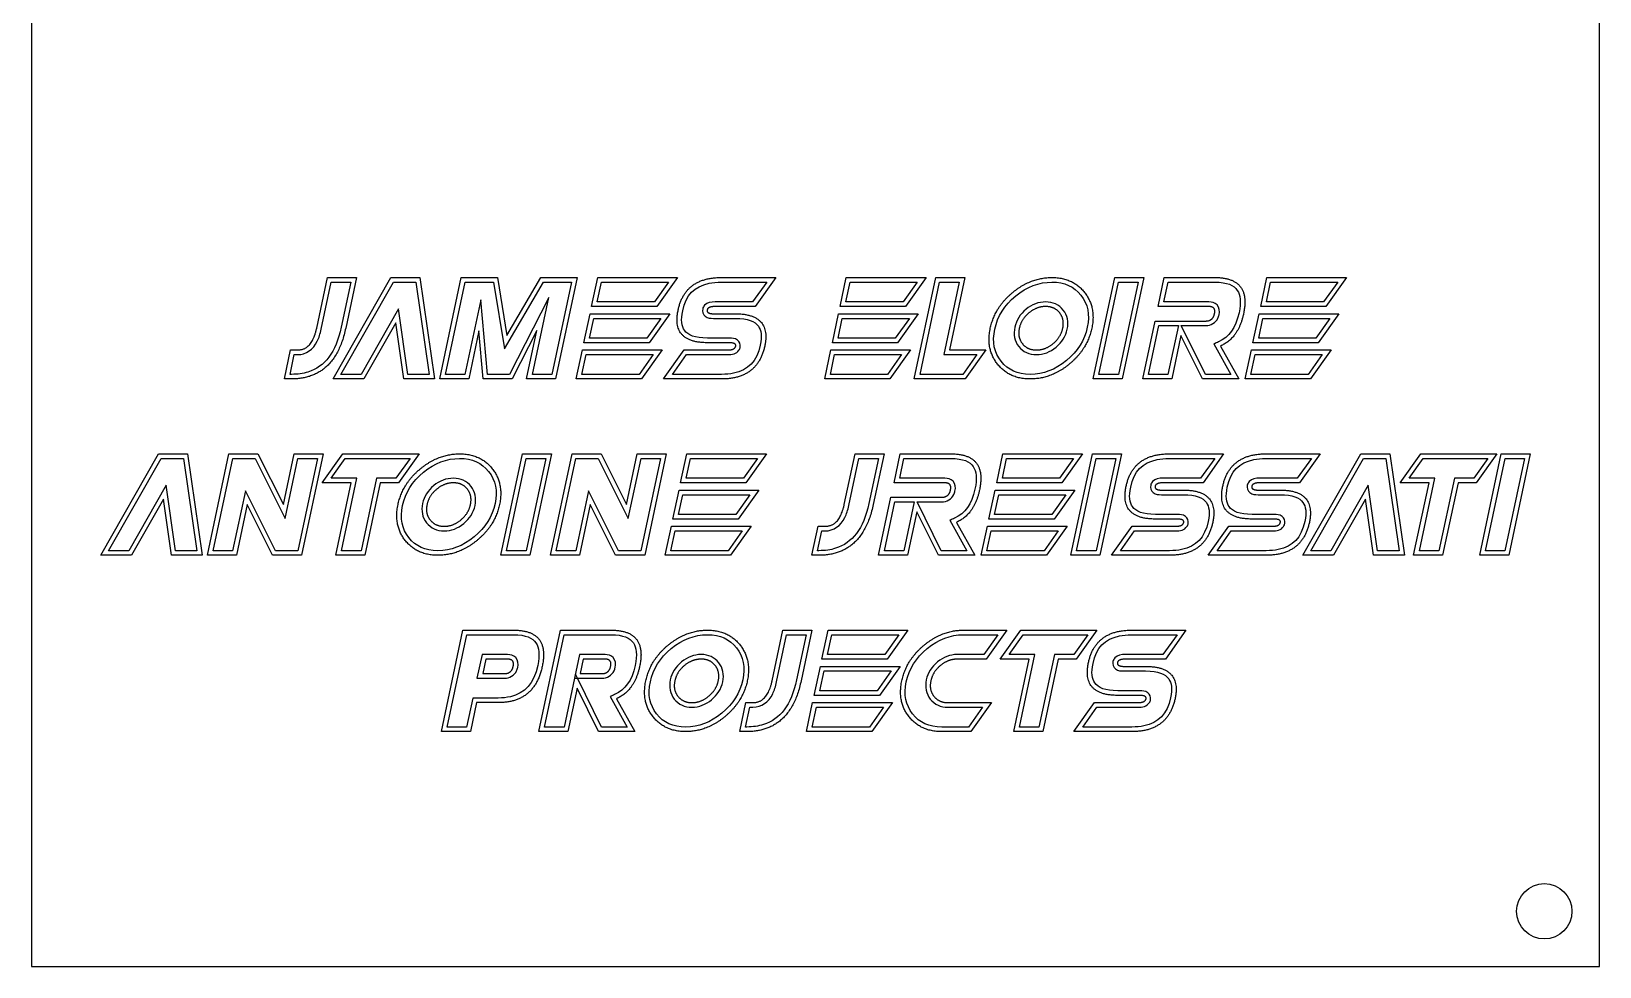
# Model space of a CAD drawing. Header units: millimetres. Extents: x -42 to 42, y -99 to 99.
# Drawn here: x -42.5 to 42.5, y -99 to -48.3 of the extents above; entities that cross this region are included whole.
import ezdxf

# ---------------------------------------------------------------- set-up
doc = ezdxf.new("R2010")
doc.units = ezdxf.units.MM
doc.layers.get('0').update_dxf_attribs({"linetype": 'CONTINUOUS'})

msp = doc.modelspace()

# ---------------------------------------------------------------- linework, layer by layer
for p, q in [((-27.035, -64.392), (-26.449, -61.642)), ((-26.79, -64.445), (-26.247, -61.892)), ((-26.449, -61.642), (-24.878, -61.642)), ((-26.247, -61.892), (-25.187, -61.892)), ((-25.187, -61.892), (-25.708, -64.34)), ((-24.878, -61.642), (-25.463, -64.392)), ((-5.105, -61.642), (-2.158, -61.642)), ((-5.105, -61.892), (-2.644, -61.892)), ((-2.644, -61.892), (-3.407, -62.964)), ((-2.158, -61.642), (-3.278, -63.214)), ((18.572, -63.214), (18.905, -61.642)), ((18.88, -62.964), (19.108, -61.892)), ((18.905, -61.642), (21.655, -61.642)), ((19.108, -61.892), (21.655, -61.892)), ((-5.525, -63.607), (-4.347, -63.607)), ((-3.407, -62.964), (-5.439, -62.964)), ((-3.278, -63.214), (-5.439, -63.214)), ((21.322, -63.214), (18.572, -63.214)), ((21.322, -62.964), (18.88, -62.964)), ((-5.525, -63.857), (-4.347, -63.857)), ((17.735, -67.142), (18.403, -64)), ((18.403, -64), (21.153, -64)), ((21.131, -66.892), (19.823, -64.25)), ((19.823, -64.25), (21.153, -64.25)), ((-4.681, -64.928), (-5.859, -64.928)), ((-4.681, -65.178), (-5.859, -65.178)), ((19.809, -64.785), (19.306, -67.142)), ((20.976, -67.142), (19.809, -64.785)), ((21.595, -65.241), (22.515, -66.892)), ((21.946, -65.359), (22.94, -67.142)), ((-28.787, -67.142), (-28.453, -65.571)), ((-28.478, -66.892), (-28.251, -65.821)), ((-28.453, -65.571), (-28.072, -65.571)), ((-28.251, -65.821), (-28.072, -65.821)), ((-8.24, -67.142), (-7.12, -65.571)), ((-7.755, -66.892), (-6.991, -65.821)), ((-7.12, -65.571), (-4.763, -65.571)), ((-6.991, -65.821), (-4.763, -65.821)), ((-28.406, -67.142), (-28.787, -67.142)), ((-28.406, -66.892), (-28.478, -66.892)), ((-5.097, -67.142), (-8.24, -67.142)), ((-5.097, -66.892), (-7.755, -66.892)), ((19.306, -67.142), (17.735, -67.142)), ((22.94, -67.142), (20.976, -67.142)), ((22.515, -66.892), (21.131, -66.892)), ((1.56, -73.951), (2.145, -71.201)), ((2.145, -71.201), (3.716, -71.201)), ((3.716, -71.201), (3.131, -73.951)), ((4.26, -72.772), (4.594, -71.201)), ((4.594, -71.201), (7.344, -71.201)), ((19.176, -71.201), (22.122, -71.201)), ((22.122, -71.201), (21.003, -72.772)), ((24.414, -71.201), (27.36, -71.201)), ((27.36, -71.201), (26.241, -72.772)), ((1.804, -74.003), (2.347, -71.451)), ((2.347, -71.451), (3.408, -71.451)), ((3.408, -71.451), (2.887, -73.899)), ((4.568, -72.522), (4.796, -71.451)), ((4.796, -71.451), (7.344, -71.451)), ((19.176, -71.451), (21.637, -71.451)), ((21.637, -71.451), (20.874, -72.522)), ((24.414, -71.451), (26.875, -71.451)), ((26.875, -71.451), (26.112, -72.522)), ((7.01, -72.772), (4.26, -72.772)), ((7.01, -72.522), (4.568, -72.522)), ((20.874, -72.522), (18.842, -72.522)), ((21.003, -72.772), (18.842, -72.772)), ((26.112, -72.522), (24.08, -72.522)), ((26.241, -72.772), (24.08, -72.772)), ((3.423, -76.701), (4.091, -73.558)), ((4.091, -73.558), (6.841, -73.558)), ((5.511, -73.808), (6.841, -73.808)), ((6.819, -76.451), (5.511, -73.808)), ((18.756, -73.165), (19.934, -73.165)), ((18.756, -73.415), (19.934, -73.415)), ((23.994, -73.165), (25.172, -73.165)), ((23.994, -73.415), (25.172, -73.415)), ((5.497, -74.343), (4.994, -76.701)), ((6.664, -76.701), (5.497, -74.343)), ((7.283, -74.8), (8.203, -76.451)), ((19.6, -74.486), (18.422, -74.486)), ((19.6, -74.736), (18.422, -74.736)), ((24.838, -74.486), (23.66, -74.486)), ((24.838, -74.736), (23.66, -74.736)), ((-0.192, -76.701), (0.141, -75.129)), ((0.116, -76.451), (0.344, -75.379)), ((0.141, -75.129), (0.523, -75.129)), ((0.344, -75.379), (0.523, -75.379)), ((7.634, -74.917), (8.628, -76.701)), ((16.041, -76.701), (17.161, -75.129)), ((16.526, -76.451), (17.289, -75.379)), ((17.161, -75.129), (19.518, -75.129)), ((17.289, -75.379), (19.518, -75.379)), ((21.279, -76.701), (22.399, -75.129)), ((21.764, -76.451), (22.527, -75.379)), ((22.399, -75.129), (24.756, -75.129)), ((22.527, -75.379), (24.756, -75.379)), ((0.189, -76.451), (0.116, -76.451)), ((8.203, -76.451), (6.819, -76.451)), ((19.184, -76.451), (16.526, -76.451)), ((24.422, -76.451), (21.764, -76.451)), ((0.189, -76.701), (-0.192, -76.701)), ((4.994, -76.701), (3.423, -76.701)), ((8.628, -76.701), (6.664, -76.701)), ((19.184, -76.701), (16.041, -76.701)), ((24.422, -76.701), (21.279, -76.701)), ((-20.277, -86.259), (-19.107, -80.759)), ((-19.969, -86.009), (-18.904, -81.009)), ((-19.107, -80.759), (-16.357, -80.759)), ((-18.904, -81.009), (-16.357, -81.009)), ((-14.996, -86.259), (-13.826, -80.759)), ((-14.687, -86.009), (-13.623, -81.009)), ((-13.826, -80.759), (-11.076, -80.759)), ((-13.623, -81.009), (-11.076, -81.009)), ((-2.352, -83.509), (-1.766, -80.759)), ((-2.107, -83.561), (-1.564, -81.009)), ((-1.766, -80.759), (-0.195, -80.759)), ((-1.564, -81.009), (-0.504, -81.009)), ((-0.504, -81.009), (-1.025, -83.457)), ((-0.195, -80.759), (-0.78, -83.509)), ((8.014, -80.759), (10.371, -80.759)), ((8.014, -81.009), (9.886, -81.009)), ((9.886, -81.009), (9.123, -82.08)), ((10.371, -80.759), (9.252, -82.33)), ((17.135, -80.759), (20.081, -80.759)), ((17.135, -81.009), (19.596, -81.009)), ((19.596, -81.009), (18.832, -82.08)), ((20.081, -80.759), (18.961, -82.33)), ((-18.071, -82.08), (-18.348, -83.366)), ((-16.691, -82.08), (-18.071, -82.08)), ((-17.869, -82.33), (-18.038, -83.116)), ((-16.691, -82.33), (-17.869, -82.33)), ((-12.79, -82.08), (-13.066, -83.366)), ((-11.409, -82.08), (-12.79, -82.08)), ((-12.588, -82.33), (-12.757, -83.116)), ((-11.409, -82.33), (-12.588, -82.33)), ((9.123, -82.08), (7.68, -82.08)), ((9.252, -82.33), (7.68, -82.33)), ((18.832, -82.08), (16.801, -82.08)), ((18.961, -82.33), (16.801, -82.33)), ((-18.038, -83.116), (-16.86, -83.116)), ((-12.757, -83.116), (-11.578, -83.116)), ((16.714, -82.723), (17.893, -82.723)), ((16.714, -82.973), (17.893, -82.973)), ((-18.348, -83.366), (-16.86, -83.366)), ((-13.063, -83.366), (-13.627, -86.009)), ((-12.922, -83.902), (-13.425, -86.259)), ((-13.066, -83.366), (-13.063, -83.366)), ((-11.755, -86.259), (-12.922, -83.902)), ((-12.908, -83.366), (-11.578, -83.366)), ((-11.6, -86.009), (-12.908, -83.366)), ((17.559, -84.045), (16.38, -84.045)), ((-18.574, -84.437), (-18.908, -86.009)), ((-18.372, -84.687), (-18.706, -86.259)), ((-17.193, -84.437), (-18.574, -84.437)), ((-17.193, -84.687), (-18.372, -84.687)), ((-11.136, -84.358), (-10.216, -86.009)), ((-10.785, -84.475), (-9.791, -86.259)), ((-4.104, -86.259), (-3.77, -84.687)), ((-3.795, -86.009), (-3.568, -84.937)), ((-3.77, -84.687), (-3.389, -84.687)), ((-3.568, -84.937), (-3.389, -84.937)), ((7.177, -84.687), (9.534, -84.687)), ((7.177, -84.937), (9.049, -84.937)), ((9.049, -84.937), (8.286, -86.009)), ((9.534, -84.687), (8.415, -86.259)), ((14, -86.259), (15.119, -84.687)), ((14.485, -86.009), (15.248, -84.937)), ((15.119, -84.687), (17.476, -84.687)), ((15.248, -84.937), (17.476, -84.937)), ((17.559, -84.295), (16.38, -84.295)), ((-18.706, -86.259), (-20.277, -86.259)), ((-18.908, -86.009), (-19.969, -86.009)), ((-13.425, -86.259), (-14.996, -86.259)), ((-13.627, -86.009), (-14.687, -86.009)), ((-9.791, -86.259), (-11.755, -86.259)), ((-10.216, -86.009), (-11.6, -86.009)), ((-3.723, -86.259), (-4.104, -86.259)), ((-3.723, -86.009), (-3.795, -86.009)), ((8.286, -86.009), (6.843, -86.009)), ((8.415, -86.259), (6.843, -86.259)), ((17.142, -86.259), (14, -86.259)), ((17.142, -86.009), (14.485, -86.009))]:
    msp.add_line(p, q)
for points in [[(42.5, 99), (-42.5, 99), (-42.5, -99), (42.5, -99)], [(-23.015, -61.642), (-21.443, -61.642), (-20.65, -67.142), (-22.319, -67.142), (-22.752, -64.098), (-24.48, -67.142), (-26.15, -67.142)], [(-21.66, -61.892), (-20.938, -66.892), (-22.102, -66.892), (-22.607, -63.337), (-24.626, -66.892), (-25.72, -66.892), (-22.87, -61.892)], [(-12.913, -61.642), (-14.084, -67.142), (-15.655, -67.142), (-15.098, -64.522), (-16.441, -67.142), (-18.013, -67.142), (-18.244, -64.534), (-18.798, -67.142), (-20.37, -67.142), (-19.199, -61.642), (-17.235, -61.642), (-16.724, -64.785), (-14.878, -61.642)], [(-17.447, -61.892), (-16.86, -65.51), (-14.734, -61.892), (-13.222, -61.892), (-14.286, -66.892), (-15.347, -66.892), (-14.461, -62.733), (-16.594, -66.892), (-17.784, -66.892), (-18.143, -62.852), (-19.001, -66.892), (-20.061, -66.892), (-18.997, -61.892)], [(-7.479, -61.642), (-8.599, -63.214), (-12.134, -63.214), (-11.8, -61.642)], [(-11.826, -62.964), (-11.598, -61.892), (-7.964, -61.892), (-8.727, -62.964)], [(5.992, -61.642), (4.872, -63.214), (1.336, -63.214), (1.67, -61.642)], [(4.743, -62.964), (1.645, -62.964), (1.873, -61.892), (5.507, -61.892)], [(7.262, -65.571), (9.226, -65.571), (8.106, -67.142), (5.356, -67.142), (6.527, -61.642), (8.098, -61.642)], [(6.729, -61.892), (7.79, -61.892), (6.953, -65.821), (8.741, -65.821), (7.978, -66.892), (5.665, -66.892)], [(17.793, -61.642), (16.622, -67.142), (15.05, -67.142), (16.221, -61.642)], [(16.424, -61.892), (17.484, -61.892), (16.419, -66.892), (15.359, -66.892)], [(28.787, -61.642), (27.667, -63.214), (24.132, -63.214), (24.466, -61.642)], [(27.538, -62.964), (24.44, -62.964), (24.668, -61.892), (28.302, -61.892)], [(-7.899, -63.607), (-9.019, -65.178), (-12.555, -65.178), (-12.221, -63.607)], [(5.571, -63.607), (4.452, -65.178), (0.916, -65.178), (1.25, -63.607)], [(28.367, -63.607), (27.247, -65.178), (23.711, -65.178), (24.045, -63.607)], [(-8.384, -63.857), (-9.148, -64.928), (-12.246, -64.928), (-12.018, -63.857)], [(4.323, -64.928), (1.225, -64.928), (1.452, -63.857), (5.086, -63.857)], [(19.668, -64.25), (19.104, -66.892), (18.043, -66.892), (18.605, -64.25)], [(24.248, -63.857), (27.882, -63.857), (27.118, -64.928), (24.02, -64.928)], [(-8.316, -65.571), (-9.435, -67.142), (-12.971, -67.142), (-12.637, -65.571)], [(-12.435, -65.821), (-8.801, -65.821), (-9.564, -66.892), (-12.662, -66.892)], [(5.155, -65.571), (4.035, -67.142), (0.5, -67.142), (0.833, -65.571)], [(4.67, -65.821), (3.906, -66.892), (0.808, -66.892), (1.036, -65.821)], [(27.95, -65.571), (26.831, -67.142), (23.295, -67.142), (23.629, -65.571)], [(23.831, -65.821), (27.465, -65.821), (26.702, -66.892), (23.604, -66.892)], [(-35.606, -71.201), (-34.034, -71.201), (-33.241, -76.701), (-34.911, -76.701), (-35.343, -73.656), (-37.071, -76.701), (-38.741, -76.701)], [(-30.804, -73.951), (-31.389, -76.701), (-32.961, -76.701), (-31.79, -71.201), (-30.219, -71.201), (-28.84, -73.951), (-28.254, -71.201), (-26.683, -71.201), (-27.854, -76.701), (-29.425, -76.701)], [(-24.427, -76.701), (-25.998, -76.701), (-25.161, -72.772), (-26.733, -72.772), (-25.613, -71.201), (-21.488, -71.201), (-22.608, -72.772), (-23.59, -72.772)], [(-14.308, -71.201), (-15.479, -76.701), (-17.051, -76.701), (-15.88, -71.201)], [(-12.209, -73.951), (-12.795, -76.701), (-14.366, -76.701), (-13.196, -71.201), (-11.624, -71.201), (-10.245, -73.951), (-9.66, -71.201), (-8.088, -71.201), (-9.259, -76.701), (-10.831, -76.701)], [(-2.654, -71.201), (-3.774, -72.772), (-7.309, -72.772), (-6.975, -71.201)], [(14.475, -71.201), (13.356, -72.772), (9.82, -72.772), (10.154, -71.201)], [(16.582, -71.201), (15.411, -76.701), (13.84, -76.701), (15.011, -71.201)], [(29.55, -71.201), (31.121, -71.201), (31.915, -76.701), (30.245, -76.701), (29.813, -73.656), (28.084, -76.701), (26.415, -76.701)], [(33.99, -76.701), (32.419, -76.701), (33.255, -72.772), (31.684, -72.772), (32.804, -71.201), (36.929, -71.201), (35.809, -72.772), (34.827, -72.772)], [(38.741, -71.201), (37.57, -76.701), (35.999, -76.701), (37.169, -71.201)], [(-34.251, -71.451), (-33.53, -76.451), (-34.694, -76.451), (-35.198, -72.895), (-37.217, -76.451), (-38.311, -76.451), (-35.461, -71.451)], [(-29.271, -76.451), (-30.9, -73.201), (-31.592, -76.451), (-32.652, -76.451), (-31.588, -71.451), (-30.373, -71.451), (-28.744, -74.7), (-28.052, -71.451), (-26.992, -71.451), (-28.056, -76.451)], [(-25.689, -76.451), (-24.853, -72.522), (-26.248, -72.522), (-25.484, -71.451), (-21.973, -71.451), (-22.737, -72.522), (-23.792, -72.522), (-24.629, -76.451)], [(-16.742, -76.451), (-15.678, -71.451), (-14.617, -71.451), (-15.682, -76.451)], [(-9.457, -71.451), (-8.397, -71.451), (-9.462, -76.451), (-10.676, -76.451), (-12.306, -73.201), (-12.997, -76.451), (-14.057, -76.451), (-12.993, -71.451), (-11.778, -71.451), (-10.149, -74.7)], [(-7.001, -72.522), (-6.773, -71.451), (-3.139, -71.451), (-3.903, -72.522)], [(10.356, -71.451), (13.99, -71.451), (13.227, -72.522), (10.129, -72.522)], [(15.209, -76.451), (14.149, -76.451), (15.213, -71.451), (16.273, -71.451)], [(29.957, -72.895), (27.939, -76.451), (26.845, -76.451), (29.695, -71.451), (30.905, -71.451), (31.626, -76.451), (30.462, -76.451)], [(33.564, -72.522), (32.169, -72.522), (32.933, -71.451), (36.444, -71.451), (35.68, -72.522), (34.625, -72.522), (33.788, -76.451), (32.728, -76.451)], [(37.368, -76.451), (36.308, -76.451), (37.372, -71.451), (38.432, -71.451)], [(-3.074, -73.165), (-4.194, -74.736), (-7.73, -74.736), (-7.396, -73.165)], [(-3.56, -73.415), (-4.323, -74.486), (-7.421, -74.486), (-7.193, -73.415)], [(3.732, -76.451), (4.293, -73.808), (5.356, -73.808), (4.792, -76.451)], [(14.055, -73.165), (12.935, -74.736), (9.399, -74.736), (9.733, -73.165)], [(13.57, -73.415), (12.806, -74.486), (9.708, -74.486), (9.936, -73.415)], [(-3.491, -75.129), (-4.61, -76.701), (-8.146, -76.701), (-7.812, -75.129)], [(-3.976, -75.379), (-4.739, -76.451), (-7.837, -76.451), (-7.61, -75.379)], [(13.638, -75.129), (12.519, -76.701), (8.983, -76.701), (9.317, -75.129)], [(9.519, -75.379), (13.153, -75.379), (12.39, -76.451), (9.292, -76.451)], [(5.004, -80.759), (3.884, -82.33), (0.348, -82.33), (0.682, -80.759)], [(0.657, -82.08), (0.885, -81.009), (4.519, -81.009), (3.755, -82.08)], [(12.313, -86.259), (10.742, -86.259), (11.578, -82.33), (10.007, -82.33), (11.127, -80.759), (15.252, -80.759), (14.132, -82.33), (13.15, -82.33)], [(10.492, -82.08), (11.255, -81.009), (14.767, -81.009), (14.003, -82.08), (12.947, -82.08), (12.111, -86.009), (11.05, -86.009), (11.887, -82.08)], [(-13.063, -83.366), (-12.908, -83.366), (-13.017, -83.147)], [(4.583, -82.723), (3.464, -84.295), (-0.072, -84.295), (0.262, -82.723)], [(3.335, -84.045), (0.237, -84.045), (0.464, -82.973), (4.098, -82.973)], [(4.167, -84.687), (3.047, -86.259), (-0.489, -86.259), (-0.155, -84.687)], [(2.918, -86.009), (-0.18, -86.009), (0.048, -84.937), (3.682, -84.937)]]:
    msp.add_lwpolyline(points, close=True)
msp.add_circle((39.5, -96), 1.5)
for points, degree in [([(-7.442, -63.395), (-7.069, -61.642), (-5.105, -61.642)], 2), ([(10.692, -62.448), (11.671, -61.642), (12.81, -61.642)], 2), ([(10.851, -62.641), (11.467, -62.134), (12.109, -61.892), (12.81, -61.892)], 3), ([(12.81, -61.642), (13.949, -61.642), (14.582, -62.448)], 2), ([(12.81, -61.892), (13.511, -61.892), (14.009, -62.123), (14.385, -62.602)], 3), ([(21.655, -61.642), (23.62, -61.642), (23.199, -63.607)], 2), ([(9.475, -64.392), (9.714, -63.253), (10.692, -62.448)], 2), ([(14.385, -62.602), (14.762, -63.082), (14.878, -63.636), (14.73, -64.34)], 3), ([(14.582, -62.448), (15.214, -63.253), (14.975, -64.392)], 2), ([(-5.859, -65.178), (-7.823, -65.178), (-7.442, -63.395)], 2), ([(-5.871, -63.395), (-5.918, -63.607), (-5.525, -63.607)], 2), ([(-5.439, -63.214), (-5.832, -63.214), (-5.871, -63.395)], 2), ([(-4.347, -63.607), (-2.382, -63.607), (-2.752, -65.359)], 2), ([(11.41, -63.366), (11.093, -63.627), (10.882, -63.959), (10.802, -64.339)], 3), ([(11.569, -63.56), (11.148, -63.905), (11.046, -64.392)], 2), ([(12.476, -62.964), (12.092, -62.964), (11.727, -63.106), (11.41, -63.366)], 3), ([(12.476, -63.214), (11.989, -63.214), (11.569, -63.56)], 2), ([(13.431, -63.405), (13.205, -63.118), (12.86, -62.964), (12.476, -62.964)], 3), ([(13.234, -63.56), (12.963, -63.214), (12.476, -63.214)], 2), ([(13.403, -64.392), (13.505, -63.905), (13.234, -63.56)], 2), ([(13.648, -64.444), (13.728, -64.064), (13.656, -63.693), (13.431, -63.405)], 3), ([(21.153, -64), (21.545, -64), (21.628, -63.607)], 2), ([(21.628, -63.607), (21.714, -63.214), (21.322, -63.214)], 2), ([(23.199, -63.607), (22.92, -64.927), (21.946, -65.359)], 2), ([(-25.463, -64.392), (-26.049, -67.142), (-28.406, -67.142)], 2), ([(-28.072, -65.571), (-27.286, -65.571), (-27.035, -64.392)], 2), ([(9.866, -66.337), (9.231, -65.532), (9.475, -64.392)], 2), ([(10.802, -64.339), (10.719, -64.72), (10.79, -65.093), (11.017, -65.38)], 3), ([(11.046, -64.392), (10.94, -64.88), (11.213, -65.225)], 2), ([(12.879, -65.225), (13.297, -64.88), (13.403, -64.392)], 2), ([(14.73, -64.34), (14.58, -65.045), (14.21, -65.638), (13.596, -66.144)], 3), ([(14.975, -64.392), (14.731, -65.532), (13.755, -66.337)], 2), ([(-2.752, -65.359), (-3.133, -67.142), (-5.097, -67.142)], 2), ([(-4.763, -65.571), (-4.37, -65.571), (-4.323, -65.359)], 2), ([(-4.323, -65.359), (-4.288, -65.178), (-4.681, -65.178)], 2), ([(11.017, -65.38), (11.244, -65.667), (11.589, -65.821), (11.973, -65.821)], 3), ([(11.213, -65.225), (11.486, -65.571), (11.973, -65.571)], 2), ([(11.973, -65.571), (12.46, -65.571), (12.879, -65.225)], 2), ([(11.973, -65.821), (12.357, -65.821), (12.722, -65.679), (13.038, -65.418)], 3), ([(11.639, -66.892), (10.939, -66.892), (10.44, -66.662), (10.062, -66.182)], 3), ([(13.596, -66.144), (12.982, -66.651), (12.34, -66.892), (11.639, -66.892)], 3), ([(11.639, -67.142), (10.5, -67.142), (9.866, -66.337)], 2), ([(13.755, -66.337), (12.779, -67.142), (11.639, -67.142)], 2), ([(-21.409, -72.006), (-20.43, -71.201), (-19.291, -71.201)], 2), ([(-19.291, -71.201), (-18.152, -71.201), (-17.519, -72.006)], 2), ([(7.344, -71.201), (9.308, -71.201), (8.888, -73.165)], 2), ([(16.839, -72.953), (17.212, -71.201), (19.176, -71.201)], 2), ([(22.076, -72.953), (22.45, -71.201), (24.414, -71.201)], 2), ([(-22.626, -73.951), (-22.387, -72.811), (-21.409, -72.006)], 2), ([(-21.25, -72.199), (-20.634, -71.692), (-19.992, -71.451), (-19.291, -71.451)], 3), ([(-19.291, -71.451), (-18.59, -71.451), (-18.093, -71.681), (-17.716, -72.16)], 3), ([(-17.716, -72.16), (-17.339, -72.64), (-17.223, -73.194), (-17.371, -73.898)], 3), ([(-17.519, -72.006), (-16.887, -72.811), (-17.126, -73.951)], 2), ([(-20.691, -72.925), (-21.008, -73.185), (-21.219, -73.518), (-21.299, -73.897)], 3), ([(-19.625, -72.522), (-20.009, -72.522), (-20.374, -72.664), (-20.691, -72.925)], 3), ([(-19.625, -72.772), (-20.112, -72.772), (-20.532, -73.118)], 2), ([(-18.67, -72.963), (-18.896, -72.676), (-19.241, -72.522), (-19.625, -72.522)], 3), ([(-18.867, -73.118), (-19.138, -72.772), (-19.625, -72.772)], 2), ([(-18.453, -74.002), (-18.374, -73.622), (-18.445, -73.251), (-18.67, -72.963)], 3), ([(7.316, -73.165), (7.403, -72.772), (7.01, -72.772)], 2), ([(18.422, -74.736), (16.457, -74.736), (16.839, -72.953)], 2), ([(18.41, -72.953), (18.363, -73.165), (18.756, -73.165)], 2), ([(18.842, -72.772), (18.449, -72.772), (18.41, -72.953)], 2), ([(23.66, -74.736), (21.695, -74.736), (22.076, -72.953)], 2), ([(23.648, -72.953), (23.601, -73.165), (23.994, -73.165)], 2), ([(24.08, -72.772), (23.687, -72.772), (23.648, -72.953)], 2), ([(-21.299, -73.897), (-21.382, -74.278), (-21.311, -74.651), (-21.084, -74.938)], 3), ([(-20.532, -73.118), (-20.953, -73.463), (-21.055, -73.951)], 2), ([(-18.698, -73.951), (-18.596, -73.463), (-18.867, -73.118)], 2), ([(-17.371, -73.898), (-17.521, -74.603), (-17.891, -75.196), (-18.505, -75.702)], 3), ([(6.841, -73.558), (7.234, -73.558), (7.316, -73.165)], 2), ([(8.888, -73.165), (8.609, -74.485), (7.634, -74.917)], 2), ([(19.934, -73.165), (21.898, -73.165), (21.529, -74.917)], 2), ([(25.172, -73.165), (27.136, -73.165), (26.767, -74.917)], 2), ([(-22.236, -75.895), (-22.87, -75.09), (-22.626, -73.951)], 2), ([(-21.055, -73.951), (-21.161, -74.438), (-20.888, -74.783)], 2), ([(-20.888, -74.783), (-20.615, -75.129), (-20.128, -75.129)], 2), ([(-20.128, -75.129), (-19.641, -75.129), (-19.222, -74.783)], 2), ([(-19.222, -74.783), (-18.804, -74.438), (-18.698, -73.951)], 2), ([(-17.126, -73.951), (-17.37, -75.09), (-18.346, -75.895)], 2), ([(3.131, -73.951), (2.546, -76.701), (0.189, -76.701)], 2), ([(0.523, -75.129), (1.308, -75.129), (1.56, -73.951)], 2), ([(19.958, -74.917), (19.993, -74.736), (19.6, -74.736)], 2), ([(25.196, -74.917), (25.231, -74.736), (24.838, -74.736)], 2), ([(-21.084, -74.938), (-20.857, -75.226), (-20.512, -75.379), (-20.128, -75.379)], 3), ([(-20.128, -75.379), (-19.744, -75.379), (-19.379, -75.237), (-19.063, -74.976)], 3), ([(21.529, -74.917), (21.148, -76.701), (19.184, -76.701)], 2), ([(19.518, -75.129), (19.911, -75.129), (19.958, -74.917)], 2), ([(26.767, -74.917), (26.386, -76.701), (24.422, -76.701)], 2), ([(24.756, -75.129), (25.149, -75.129), (25.196, -74.917)], 2), ([(-20.462, -76.701), (-21.601, -76.701), (-22.236, -75.895)], 2), ([(-20.462, -76.451), (-21.162, -76.451), (-21.661, -76.22), (-22.039, -75.741)], 3), ([(-18.505, -75.702), (-19.119, -76.209), (-19.761, -76.451), (-20.462, -76.451)], 3), ([(-18.346, -75.895), (-19.322, -76.701), (-20.462, -76.701)], 2), ([(-16.357, -80.759), (-14.392, -80.759), (-14.813, -82.723)], 2), ([(-11.076, -80.759), (-9.111, -80.759), (-9.532, -82.723)], 2), ([(-9.197, -83.509), (-8.957, -82.37), (-7.979, -81.564)], 2), ([(-7.979, -81.564), (-7, -80.759), (-5.861, -80.759)], 2), ([(-7.82, -81.757), (-7.204, -81.251), (-6.562, -81.009), (-5.861, -81.009)], 3), ([(-5.861, -80.759), (-4.722, -80.759), (-4.089, -81.564)], 2), ([(-5.861, -81.009), (-5.161, -81.009), (-4.663, -81.239), (-4.286, -81.719)], 3), ([(-4.089, -81.564), (-3.457, -82.37), (-3.697, -83.509)], 2), ([(4.679, -83.509), (4.918, -82.37), (5.897, -81.564)], 2), ([(5.897, -81.564), (6.875, -80.759), (8.014, -80.759)], 2), ([(6.055, -81.757), (6.671, -81.251), (7.313, -81.009), (8.014, -81.009)], 3), ([(14.797, -82.511), (15.17, -80.759), (17.135, -80.759)], 2), ([(-16.384, -82.723), (-16.298, -82.33), (-16.691, -82.33)], 2), ([(-11.103, -82.723), (-11.017, -82.33), (-11.409, -82.33)], 2), ([(-6.195, -82.08), (-6.579, -82.08), (-6.945, -82.222), (-7.261, -82.483)], 3), ([(-6.195, -82.33), (-6.682, -82.33), (-7.103, -82.676)], 2), ([(-5.24, -82.522), (-5.466, -82.234), (-5.811, -82.08), (-6.195, -82.08)], 3), ([(-5.437, -82.676), (-5.708, -82.33), (-6.195, -82.33)], 2), ([(-4.286, -81.719), (-3.909, -82.198), (-3.793, -82.752), (-3.941, -83.457)], 3), ([(7.68, -82.08), (7.296, -82.08), (6.931, -82.222), (6.614, -82.483)], 3), ([(7.68, -82.33), (7.193, -82.33), (6.773, -82.676)], 2), ([(16.801, -82.33), (16.408, -82.33), (16.368, -82.511)], 2), ([(-14.813, -82.723), (-15.229, -84.687), (-17.193, -84.687)], 2), ([(-16.86, -83.116), (-16.467, -83.116), (-16.384, -82.723)], 2), ([(-11.578, -83.116), (-11.186, -83.116), (-11.103, -82.723)], 2), ([(-9.532, -82.723), (-9.811, -84.043), (-10.785, -84.475)], 2), ([(-7.261, -82.483), (-7.578, -82.743), (-7.789, -83.076), (-7.869, -83.456)], 3), ([(-7.103, -82.676), (-7.523, -83.022), (-7.625, -83.509)], 2), ([(-5.268, -83.509), (-5.166, -83.022), (-5.437, -82.676)], 2), ([(-5.023, -83.56), (-4.944, -83.18), (-5.015, -82.809), (-5.24, -82.522)], 3), ([(6.614, -82.483), (6.297, -82.743), (6.086, -83.076), (6.006, -83.456)], 3), ([(6.773, -82.676), (6.352, -83.022), (6.25, -83.509)], 2), ([(16.38, -84.295), (14.416, -84.295), (14.797, -82.511)], 2), ([(16.368, -82.511), (16.321, -82.723), (16.714, -82.723)], 2), ([(17.893, -82.723), (19.857, -82.723), (19.488, -84.475)], 2), ([(-8.806, -85.453), (-9.44, -84.648), (-9.197, -83.509)], 2), ([(-7.869, -83.456), (-7.952, -83.836), (-7.882, -84.209), (-7.654, -84.497)], 3), ([(-7.625, -83.509), (-7.731, -83.996), (-7.458, -84.342)], 2), ([(-5.792, -84.342), (-5.374, -83.996), (-5.268, -83.509)], 2), ([(-3.941, -83.457), (-4.092, -84.161), (-4.461, -84.754), (-5.075, -85.261)], 3), ([(-3.697, -83.509), (-3.94, -84.648), (-4.916, -85.453)], 2), ([(-0.78, -83.509), (-1.366, -86.259), (-3.723, -86.259)], 2), ([(-3.389, -84.687), (-2.603, -84.687), (-2.352, -83.509)], 2), ([(5.07, -85.453), (4.435, -84.648), (4.679, -83.509)], 2), ([(6.006, -83.456), (5.923, -83.836), (5.994, -84.209), (6.221, -84.497)], 3), ([(6.25, -83.509), (6.144, -83.996), (6.417, -84.342)], 2), ([(-7.654, -84.497), (-7.427, -84.784), (-7.082, -84.937), (-6.698, -84.937)], 3), ([(-7.458, -84.342), (-7.185, -84.687), (-6.698, -84.687)], 2), ([(-6.698, -84.687), (-6.211, -84.687), (-5.792, -84.342)], 2), ([(-6.698, -84.937), (-6.314, -84.937), (-5.949, -84.795), (-5.633, -84.534)], 3), ([(6.221, -84.497), (6.448, -84.784), (6.793, -84.937), (7.177, -84.937)], 3), ([(6.417, -84.342), (6.69, -84.687), (7.177, -84.687)], 2), ([(19.488, -84.475), (19.107, -86.259), (17.142, -86.259)], 2), ([(17.476, -84.687), (17.869, -84.687), (17.916, -84.475)], 2), ([(17.916, -84.475), (17.952, -84.295), (17.559, -84.295)], 2), ([(-7.032, -86.259), (-8.171, -86.259), (-8.806, -85.453)], 2), ([(-7.032, -86.009), (-7.733, -86.009), (-8.231, -85.778), (-8.609, -85.299)], 3), ([(-5.075, -85.261), (-5.689, -85.767), (-6.331, -86.009), (-7.032, -86.009)], 3), ([(-4.916, -85.453), (-5.893, -86.259), (-7.032, -86.259)], 2), ([(6.843, -86.259), (5.704, -86.259), (5.07, -85.453)], 2), ([(6.843, -86.009), (6.143, -86.009), (5.644, -85.778), (5.266, -85.299)], 3)]:
    msp.add_open_spline(points, degree=degree)
for points, knots in [([(-7.198, -63.447), (-7.198, -63.447), (-7.198, -63.447), (-7.198, -63.447), (-7.013, -62.58), (-6.572, -62.125), (-5.77, -61.956), (-5.572, -61.914), (-5.35, -61.892), (-5.105, -61.892)], [-0.000022, -0.000022, -0.000022, -0.000022, 0, 0, 0, 0.80154, 0.80154, 0.80154, 1, 1, 1, 1]), ([(21.655, -61.892), (22.308, -61.892), (22.676, -62.057), (22.862, -62.337), (23.027, -62.583), (23.078, -62.978), (22.955, -63.554), (22.955, -63.554), (22.955, -63.555), (22.955, -63.555)], [0, 0, 0, 0, 0.531981, 0.531981, 0.531981, 1, 1, 1, 1.00008, 1.00008, 1.00008, 1.00008]), ([(9.719, -64.444), (9.719, -64.444), (9.719, -64.444), (9.719, -64.444), (9.867, -63.74), (10.236, -63.147), (10.851, -62.641)], [-0.000177, -0.000177, -0.000177, -0.000177, 0, 0, 0, 1, 1, 1, 1]), ([(-5.859, -64.928), (-6.532, -64.928), (-6.915, -64.765), (-7.1, -64.504), (-7.253, -64.285), (-7.305, -63.948), (-7.198, -63.447), (-7.198, -63.447), (-7.198, -63.447), (-7.198, -63.447)], [0, 0, 0, 0, 0.545358, 0.545358, 0.545358, 1, 1, 1, 1.000021, 1.000021, 1.000021, 1.000021]), ([(-6.115, -63.34), (-6.144, -63.47), (-6.088, -63.658), (-5.972, -63.744), (-5.835, -63.847), (-5.692, -63.857), (-5.525, -63.857)], [0, 0, 0, 0, 0.456913, 0.456913, 0.456913, 1, 1, 1, 1]), ([(-5.439, -62.964), (-5.665, -62.964), (-5.862, -62.983), (-6.014, -63.147), (-6.063, -63.2), (-6.099, -63.269), (-6.115, -63.34)], [0, 0, 0, 0, 0.7539098, 0.7539098, 0.7539098, 0.998702, 0.998702, 0.998702, 0.998702]), ([(21.153, -64.25), (21.43, -64.25), (21.699, -64.097), (21.811, -63.849), (21.838, -63.79), (21.858, -63.726), (21.872, -63.66)], [0, 0, 0, 0, 0.8033249, 0.8033249, 0.8033249, 0.9977038, 0.9977038, 0.9977038, 0.9977038]), ([(21.872, -63.66), (21.912, -63.478), (21.902, -63.274), (21.766, -63.128), (21.648, -63.001), (21.482, -62.964), (21.322, -62.964)], [0, 0, 0, 0, 0.535713, 0.535713, 0.535713, 1, 1, 1, 1]), ([(22.955, -63.555), (22.955, -63.555), (22.955, -63.555), (22.955, -63.555), (22.78, -64.383), (22.416, -64.877), (21.845, -65.13), (21.761, -65.167), (21.678, -65.204), (21.595, -65.241)], [-0.000119, -0.000119, -0.000119, -0.000119, 0, 0, 0, 1, 1, 1, 1.128461, 1.128461, 1.128461, 1.128461]), ([(-25.708, -64.34), (-25.999, -65.709), (-26.592, -66.474), (-27.509, -66.764), (-27.775, -66.849), (-28.074, -66.892), (-28.406, -66.892)], [0, 0, 0, 0, 0.774599, 0.774599, 0.774599, 1, 1, 1, 1]), ([(-28.072, -65.821), (-27.613, -65.821), (-27.223, -65.541), (-27.003, -65.09), (-26.912, -64.904), (-26.843, -64.689), (-26.79, -64.445)], [0, 0, 0, 0, 0.70774, 0.70774, 0.70774, 1, 1, 1, 1]), ([(-4.347, -63.857), (-3.668, -63.857), (-3.281, -64.02), (-3.097, -64.28), (-2.946, -64.493), (-2.894, -64.82), (-2.996, -65.307)], [0, 0, 0, 0, 0.5492115, 0.5492115, 0.5492115, 0.9997909, 0.9997909, 0.9997909, 0.9997909]), ([(10.062, -66.182), (9.684, -65.703), (9.569, -65.149), (9.719, -64.445), (9.719, -64.445), (9.719, -64.444), (9.719, -64.444)], [0, 0, 0, 0, 1, 1, 1, 1.000177, 1.000177, 1.000177, 1.000177]), ([(13.038, -65.418), (13.353, -65.157), (13.565, -64.825), (13.647, -64.446), (13.648, -64.445), (13.648, -64.444), (13.648, -64.444)], [0, 0, 0, 0, 1, 1, 1, 1.001934, 1.001934, 1.001934, 1.001934]), ([(-2.996, -65.307), (-3.186, -66.193), (-3.633, -66.658), (-4.438, -66.829), (-4.635, -66.871), (-4.855, -66.892), (-5.097, -66.892)], [0, 0, 0, 0, 0.803548, 0.803548, 0.803548, 1, 1, 1, 1]), ([(-4.763, -65.821), (-4.518, -65.821), (-4.287, -65.776), (-4.15, -65.577), (-4.116, -65.527), (-4.092, -65.47), (-4.079, -65.413), (-4.079, -65.412), (-4.079, -65.411), (-4.078, -65.41)], [0, 0, 0, 0, 0.798948, 0.798948, 0.798948, 1, 1, 1, 1.007321, 1.007321, 1.007321, 1.007321]), ([(-4.078, -65.41), (-4.078, -65.409), (-4.078, -65.408), (-4.078, -65.407), (-4.053, -65.282), (-4.122, -65.106), (-4.228, -65.032), (-4.37, -64.933), (-4.509, -64.928), (-4.681, -64.928)], [-0.00864, -0.00864, -0.00864, -0.00864, 0, 0, 0, 0.428404, 0.428404, 0.428404, 1, 1, 1, 1]), ([(-22.382, -74.002), (-22.382, -74.002), (-22.382, -74.002), (-22.382, -74.002), (-22.234, -73.298), (-21.865, -72.705), (-21.25, -72.199)], [-0.000177, -0.000177, -0.000177, -0.000177, 0, 0, 0, 1, 1, 1, 1]), ([(7.344, -71.451), (7.996, -71.451), (8.364, -71.615), (8.551, -71.895), (8.715, -72.142), (8.766, -72.536), (8.643, -73.113), (8.643, -73.113), (8.643, -73.113), (8.643, -73.113)], [0, 0, 0, 0, 0.531982, 0.531982, 0.531982, 1, 1, 1, 1.00008, 1.00008, 1.00008, 1.00008]), ([(17.083, -73.005), (17.083, -73.005), (17.083, -73.005), (17.083, -73.005), (17.268, -72.139), (17.709, -71.683), (18.511, -71.514), (18.709, -71.472), (18.931, -71.451), (19.176, -71.451)], [-0.000022, -0.000022, -0.000022, -0.000022, 0, 0, 0, 0.801539, 0.801539, 0.801539, 1, 1, 1, 1]), ([(22.321, -73.005), (22.321, -73.005), (22.321, -73.005), (22.321, -73.005), (22.505, -72.139), (22.947, -71.683), (23.749, -71.514), (23.947, -71.472), (24.169, -71.451), (24.414, -71.451)], [-0.000022, -0.000022, -0.000022, -0.000022, 0, 0, 0, 0.801539, 0.801539, 0.801539, 1, 1, 1, 1]), ([(7.56, -73.219), (7.6, -73.037), (7.59, -72.832), (7.454, -72.686), (7.336, -72.56), (7.17, -72.522), (7.01, -72.522)], [0, 0, 0, 0, 0.535714, 0.535714, 0.535714, 1, 1, 1, 1]), ([(18.422, -74.486), (17.749, -74.486), (17.366, -74.324), (17.181, -74.062), (17.027, -73.844), (16.976, -73.507), (17.083, -73.005), (17.083, -73.005), (17.083, -73.005), (17.083, -73.005)], [0, 0, 0, 0, 0.545357, 0.545357, 0.545357, 1, 1, 1, 1.000022, 1.000022, 1.000022, 1.000022]), ([(18.166, -72.898), (18.137, -73.029), (18.193, -73.216), (18.309, -73.302), (18.446, -73.405), (18.589, -73.415), (18.756, -73.415)], [0, 0, 0, 0, 0.456916, 0.456916, 0.456916, 1, 1, 1, 1]), ([(18.842, -72.522), (18.616, -72.522), (18.419, -72.542), (18.267, -72.705), (18.218, -72.758), (18.182, -72.828), (18.166, -72.898)], [0, 0, 0, 0, 0.7539055, 0.7539055, 0.7539055, 0.9987018, 0.9987018, 0.9987018, 0.9987018]), ([(23.66, -74.486), (22.987, -74.486), (22.603, -74.324), (22.419, -74.062), (22.265, -73.844), (22.214, -73.507), (22.321, -73.005), (22.321, -73.005), (22.321, -73.005), (22.321, -73.005)], [0, 0, 0, 0, 0.545357, 0.545357, 0.545357, 1, 1, 1, 1.000022, 1.000022, 1.000022, 1.000022]), ([(23.404, -72.898), (23.375, -73.029), (23.431, -73.216), (23.547, -73.302), (23.684, -73.405), (23.827, -73.415), (23.994, -73.415)], [0, 0, 0, 0, 0.456916, 0.456916, 0.456916, 1, 1, 1, 1]), ([(24.08, -72.522), (23.854, -72.522), (23.657, -72.542), (23.505, -72.705), (23.456, -72.758), (23.419, -72.828), (23.404, -72.898)], [0, 0, 0, 0, 0.7539055, 0.7539055, 0.7539055, 0.9987018, 0.9987018, 0.9987018, 0.9987018]), ([(2.887, -73.899), (2.595, -75.267), (2.002, -76.032), (1.086, -76.323), (0.819, -76.407), (0.521, -76.451), (0.189, -76.451)], [0, 0, 0, 0, 0.774598, 0.774598, 0.774598, 1, 1, 1, 1]), ([(6.841, -73.808), (7.118, -73.808), (7.387, -73.655), (7.499, -73.408), (7.526, -73.348), (7.546, -73.285), (7.56, -73.219)], [0, 0, 0, 0, 0.8033167, 0.8033167, 0.8033167, 0.9977009, 0.9977009, 0.9977009, 0.9977009]), ([(8.643, -73.113), (8.643, -73.113), (8.643, -73.113), (8.643, -73.113), (8.468, -73.941), (8.104, -74.435), (7.533, -74.688), (7.45, -74.725), (7.366, -74.762), (7.283, -74.8)], [-0.000119, -0.000119, -0.000119, -0.000119, 0, 0, 0, 1, 1, 1, 1.12846, 1.12846, 1.12846, 1.12846]), ([(19.934, -73.415), (20.613, -73.415), (21, -73.578), (21.184, -73.838), (21.335, -74.051), (21.387, -74.378), (21.285, -74.865)], [0, 0, 0, 0, 0.549212, 0.549212, 0.549212, 0.9997905, 0.9997905, 0.9997905, 0.9997905]), ([(25.172, -73.415), (25.851, -73.415), (26.237, -73.578), (26.422, -73.838), (26.573, -74.051), (26.625, -74.378), (26.523, -74.865)], [0, 0, 0, 0, 0.549212, 0.549212, 0.549212, 0.9997905, 0.9997905, 0.9997905, 0.9997905]), ([(-22.039, -75.741), (-22.417, -75.261), (-22.533, -74.707), (-22.382, -74.003), (-22.382, -74.003), (-22.382, -74.003), (-22.382, -74.002)], [0, 0, 0, 0, 1, 1, 1, 1.000177, 1.000177, 1.000177, 1.000177]), ([(-19.063, -74.976), (-18.748, -74.716), (-18.536, -74.383), (-18.454, -74.004), (-18.453, -74.003), (-18.453, -74.003), (-18.453, -74.002)], [0.000001, 0.000001, 0.000001, 0.000001, 1, 1, 1, 1.001935, 1.001935, 1.001935, 1.001935]), ([(0.523, -75.379), (0.982, -75.379), (1.372, -75.099), (1.592, -74.649), (1.683, -74.463), (1.752, -74.248), (1.804, -74.003)], [0, 0, 0, 0, 0.70774, 0.70774, 0.70774, 1, 1, 1, 1]), ([(20.203, -74.968), (20.203, -74.967), (20.203, -74.966), (20.203, -74.965), (20.228, -74.84), (20.159, -74.664), (20.053, -74.59), (19.911, -74.492), (19.772, -74.486), (19.6, -74.486)], [-0.008628, -0.008628, -0.008628, -0.008628, 0, 0, 0, 0.428397, 0.428397, 0.428397, 1, 1, 1, 1]), ([(25.44, -74.968), (25.441, -74.967), (25.441, -74.966), (25.441, -74.965), (25.466, -74.84), (25.396, -74.664), (25.29, -74.59), (25.149, -74.492), (25.01, -74.486), (24.838, -74.486)], [-0.008628, -0.008628, -0.008628, -0.008628, 0, 0, 0, 0.428397, 0.428397, 0.428397, 1, 1, 1, 1]), ([(21.285, -74.865), (21.095, -75.751), (20.648, -76.217), (19.843, -76.387), (19.646, -76.429), (19.426, -76.451), (19.184, -76.451)], [0, 0, 0, 0, 0.803551, 0.803551, 0.803551, 1, 1, 1, 1]), ([(19.518, -75.379), (19.763, -75.379), (19.994, -75.334), (20.131, -75.135), (20.165, -75.086), (20.189, -75.029), (20.202, -74.971), (20.202, -74.97), (20.202, -74.969), (20.203, -74.968)], [0, 0, 0, 0, 0.798943, 0.798943, 0.798943, 1, 1, 1, 1.007311, 1.007311, 1.007311, 1.007311]), ([(26.523, -74.865), (26.333, -75.751), (25.886, -76.217), (25.081, -76.387), (24.884, -76.429), (24.664, -76.451), (24.422, -76.451)], [0, 0, 0, 0, 0.803551, 0.803551, 0.803551, 1, 1, 1, 1]), ([(24.756, -75.379), (25.001, -75.379), (25.232, -75.334), (25.369, -75.135), (25.403, -75.086), (25.427, -75.029), (25.44, -74.971), (25.44, -74.97), (25.44, -74.969), (25.44, -74.968)], [0, 0, 0, 0, 0.798943, 0.798943, 0.798943, 1, 1, 1, 1.007311, 1.007311, 1.007311, 1.007311]), ([(-16.357, -81.009), (-15.704, -81.009), (-15.336, -81.173), (-15.15, -81.453), (-14.986, -81.7), (-14.934, -82.094), (-15.057, -82.671), (-15.057, -82.671), (-15.057, -82.671), (-15.057, -82.671)], [0, 0, 0, 0, 0.531981, 0.531981, 0.531981, 1, 1, 1, 1.000059, 1.000059, 1.000059, 1.000059]), ([(-11.076, -81.009), (-10.423, -81.009), (-10.055, -81.173), (-9.869, -81.453), (-9.704, -81.7), (-9.653, -82.094), (-9.776, -82.671), (-9.776, -82.671), (-9.776, -82.671), (-9.776, -82.671)], [0, 0, 0, 0, 0.531981, 0.531981, 0.531981, 1, 1, 1, 1.00008, 1.00008, 1.00008, 1.00008]), ([(15.042, -82.563), (15.042, -82.563), (15.042, -82.563), (15.042, -82.563), (15.226, -81.697), (15.667, -81.242), (16.469, -81.072), (16.668, -81.031), (16.889, -81.009), (17.135, -81.009)], [-0.000022, -0.000022, -0.000022, -0.000022, 0, 0, 0, 0.801541, 0.801541, 0.801541, 1, 1, 1, 1]), ([(-16.14, -82.777), (-16.1, -82.595), (-16.11, -82.39), (-16.246, -82.244), (-16.365, -82.118), (-16.53, -82.08), (-16.691, -82.08)], [0, 0, 0, 0, 0.535718, 0.535718, 0.535718, 1, 1, 1, 1]), ([(-10.859, -82.777), (-10.819, -82.595), (-10.829, -82.39), (-10.965, -82.244), (-11.083, -82.118), (-11.249, -82.08), (-11.409, -82.08)], [0, 0, 0, 0, 0.535716, 0.535716, 0.535716, 1, 1, 1, 1]), ([(-8.952, -83.561), (-8.952, -83.561), (-8.952, -83.56), (-8.952, -83.56), (-8.804, -82.856), (-8.435, -82.264), (-7.82, -81.757)], [-0.000177, -0.000177, -0.000177, -0.000177, 0, 0, 0, 1, 1, 1, 1]), ([(4.923, -83.561), (4.923, -83.561), (4.923, -83.56), (4.923, -83.56), (5.071, -82.856), (5.44, -82.264), (6.055, -81.757)], [-0.000177, -0.000177, -0.000177, -0.000177, 0, 0, 0, 1, 1, 1, 1]), ([(16.801, -82.08), (16.574, -82.08), (16.377, -82.1), (16.226, -82.263), (16.177, -82.316), (16.14, -82.386), (16.124, -82.457)], [0, 0, 0, 0, 0.7539055, 0.7539055, 0.7539055, 0.9986958, 0.9986958, 0.9986958, 0.9986958]), ([(-15.057, -82.671), (-15.057, -82.671), (-15.057, -82.671), (-15.057, -82.671), (-15.267, -83.661), (-15.736, -84.182), (-16.539, -84.368), (-16.735, -84.414), (-16.953, -84.437), (-17.193, -84.437)], [-0.000059, -0.000059, -0.000059, -0.000059, 0, 0, 0, 0.803804, 0.803804, 0.803804, 1, 1, 1, 1]), ([(-16.86, -83.366), (-16.582, -83.366), (-16.314, -83.213), (-16.201, -82.966), (-16.174, -82.906), (-16.154, -82.843), (-16.14, -82.777)], [0, 0, 0, 0, 0.803329, 0.803329, 0.803329, 0.9977079, 0.9977079, 0.9977079, 0.9977079]), ([(-11.578, -83.366), (-11.301, -83.366), (-11.032, -83.213), (-10.92, -82.966), (-10.893, -82.906), (-10.873, -82.843), (-10.859, -82.777)], [0, 0, 0, 0, 0.803329, 0.803329, 0.803329, 0.9977065, 0.9977065, 0.9977065, 0.9977065]), ([(-9.776, -82.671), (-9.776, -82.671), (-9.776, -82.671), (-9.776, -82.671), (-9.951, -83.499), (-10.315, -83.993), (-10.886, -84.247), (-10.97, -84.284), (-11.053, -84.321), (-11.136, -84.358)], [-0.000119, -0.000119, -0.000119, -0.000119, 0, 0, 0, 1, 1, 1, 1.128461, 1.128461, 1.128461, 1.128461]), ([(16.38, -84.045), (15.707, -84.045), (15.324, -83.882), (15.14, -83.62), (14.986, -83.402), (14.934, -83.065), (15.042, -82.563), (15.042, -82.563), (15.042, -82.563), (15.042, -82.563)], [0, 0, 0, 0, 0.545358, 0.545358, 0.545358, 1, 1, 1, 1.000021, 1.000021, 1.000021, 1.000021]), ([(16.124, -82.457), (16.095, -82.587), (16.152, -82.774), (16.267, -82.861), (16.405, -82.964), (16.547, -82.973), (16.714, -82.973)], [0, 0, 0, 0, 0.456909, 0.456909, 0.456909, 1, 1, 1, 1]), ([(17.893, -82.973), (18.571, -82.973), (18.958, -83.136), (19.143, -83.396), (19.294, -83.61), (19.346, -83.936), (19.243, -84.423)], [0, 0, 0, 0, 0.5492114, 0.5492114, 0.5492114, 0.9997909, 0.9997909, 0.9997909, 0.9997909]), ([(-8.609, -85.299), (-8.987, -84.819), (-9.103, -84.265), (-8.952, -83.561), (-8.952, -83.561), (-8.952, -83.561), (-8.952, -83.561)], [0, 0, 0, 0, 1, 1, 1, 1.000177, 1.000177, 1.000177, 1.000177]), ([(-5.633, -84.534), (-5.318, -84.274), (-5.106, -83.942), (-5.024, -83.562), (-5.024, -83.561), (-5.023, -83.561), (-5.023, -83.56)], [0, 0, 0, 0, 1, 1, 1, 1.001934, 1.001934, 1.001934, 1.001934]), ([(-1.025, -83.457), (-1.316, -84.825), (-1.909, -85.591), (-2.826, -85.881), (-3.092, -85.965), (-3.391, -86.009), (-3.723, -86.009)], [0, 0, 0, 0, 0.774598, 0.774598, 0.774598, 1, 1, 1, 1]), ([(-3.389, -84.937), (-2.93, -84.937), (-2.54, -84.657), (-2.32, -84.207), (-2.229, -84.021), (-2.16, -83.806), (-2.107, -83.561)], [0, 0, 0, 0, 0.70774, 0.70774, 0.70774, 1, 1, 1, 1]), ([(5.266, -85.299), (4.888, -84.819), (4.773, -84.265), (4.923, -83.561), (4.923, -83.561), (4.923, -83.561), (4.923, -83.561)], [0, 0, 0, 0, 1, 1, 1, 1.000177, 1.000177, 1.000177, 1.000177]), ([(18.161, -84.526), (18.161, -84.525), (18.161, -84.524), (18.162, -84.523), (18.186, -84.398), (18.117, -84.222), (18.011, -84.149), (17.87, -84.05), (17.73, -84.045), (17.559, -84.045)], [-0.008628, -0.008628, -0.008628, -0.008628, 0, 0, 0, 0.428397, 0.428397, 0.428397, 1, 1, 1, 1]), ([(19.243, -84.423), (19.054, -85.309), (18.607, -85.775), (17.801, -85.945), (17.604, -85.987), (17.385, -86.009), (17.142, -86.009)], [0, 0, 0, 0, 0.803549, 0.803549, 0.803549, 1, 1, 1, 1]), ([(17.476, -84.937), (17.722, -84.937), (17.953, -84.892), (18.089, -84.694), (18.124, -84.644), (18.148, -84.587), (18.16, -84.529), (18.161, -84.528), (18.161, -84.527), (18.161, -84.526)], [0, 0, 0, 0, 0.798943, 0.798943, 0.798943, 1, 1, 1, 1.007311, 1.007311, 1.007311, 1.007311])]:
    msp.add_open_spline(points, degree=3, knots=knots)

doc.saveas('drawing.dxf')
